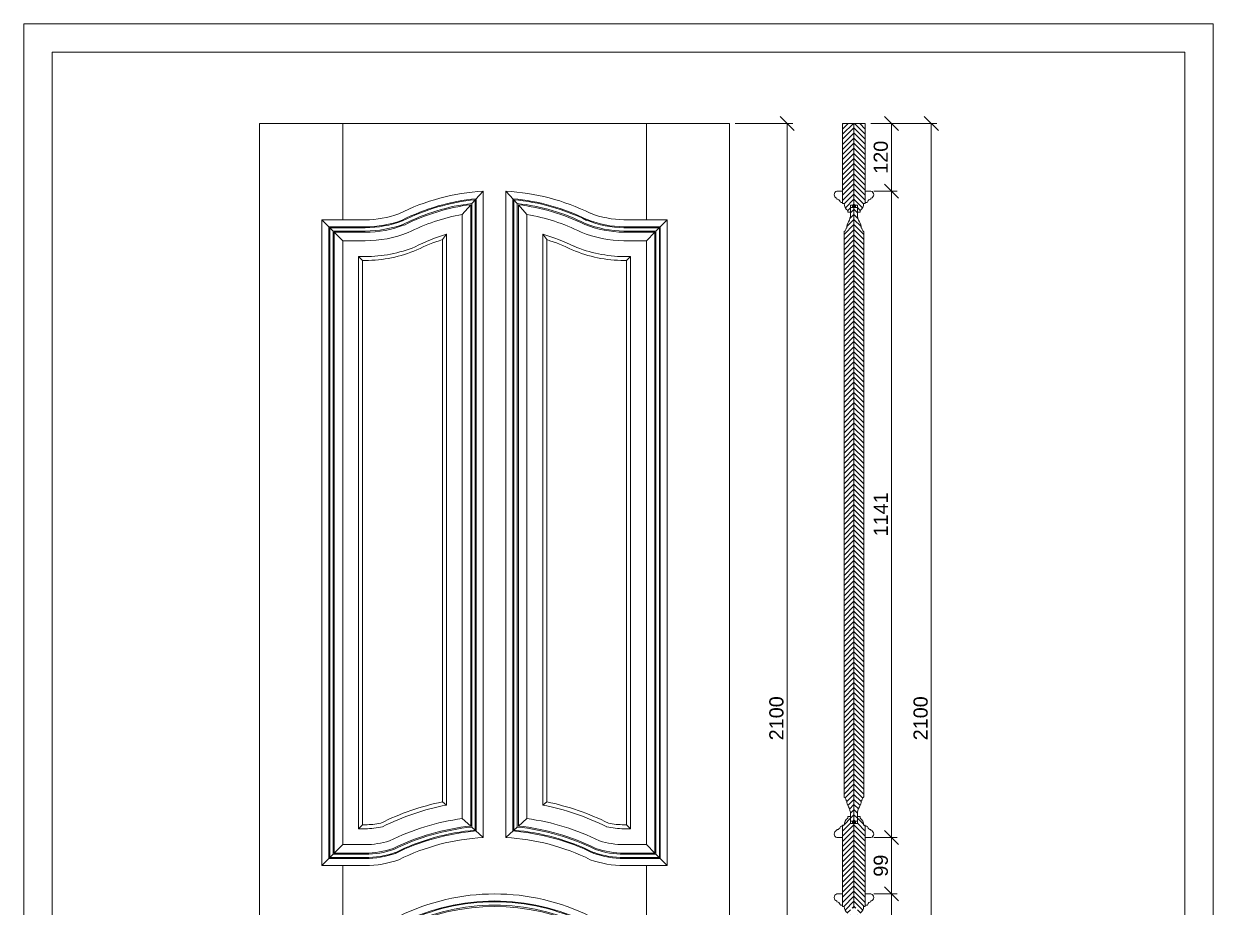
# Model space of a CAD drawing. Header units: millimetres. Extents: x 1957 to 4057, y 493 to 3463.
# Drawn here: x 1957 to 4057, y 1904 to 3463 of the extents above; entities that cross this region are included whole.
import ezdxf

# ---------------------------------------------------------------- set-up
doc = ezdxf.new("R2010")
doc.units = ezdxf.units.MM
for name, color, linetype, lineweight in [('图框', 7, 'Continuous', 13), ('填充', 8, 'Continuous', 5), ('标准家私', 4, 'Continuous', 20), ('标注', 2, 'Continuous', 9)]:
    doc.layers.add(name, color=color, linetype=linetype, lineweight=lineweight)
doc.styles.get("Standard").update_dxf_attribs({"font": 'arial.ttf'})
pattern_1 = [(315, (3387.8593, 3287.1383), (4.490128, 4.490128), [])]
pattern_2 = [(225, (3457.622, 3287.1383), (-4.490128, 4.490128), [])]

# ---------------------------------------------------------------- blocks, each defined once
blk = doc.blocks.new('_Oblique')
at = {"color": 0, "linetype": 'ByBlock', "lineweight": -2}
blk.add_line((-0.5, -0.5), (0.5, 0.5), dxfattribs=at)

msp = doc.modelspace()

# ---------------------------------------------------------------- hatches: boundary and pattern name
at = {"layer": '填充'}
h = msp.add_hatch(dxfattribs=at)
h.set_pattern_fill('ANSI31', color=0, scale=2, angle=-90, style=0)
h.set_pattern_definition(pattern_2)
h.paths.add_polyline_path([(3411.7, 3130.6), (3411.7, 3133.3, -0.229925), (3405.7, 3145.6), (3402.7, 3145.6), (3402.7, 3150.6), (3402.7, 3167.6), (3402.7, 3287.1), (3422.7, 3287.1), (3422.7, 3142.6), (3420.2, 3142.6), (3416.7, 3142.6), (3416.7, 3138.6), (3416.7, 3138.6), (3416.7, 3130.6)])
h = msp.add_hatch(dxfattribs=at)
h.set_pattern_fill('ANSI31', color=0, scale=2, angle=-90, style=0)
h.set_pattern_definition(pattern_1)
h.paths.add_polyline_path([(3422.7, 3142.6), (3425.2, 3142.6), (3428.7, 3142.6), (3428.7, 3138.6), (3428.7, 3138.6), (3428.7, 3130.6), (3433.7, 3130.6), (3433.7, 3133.3, 0.229925), (3439.7, 3145.6), (3442.7, 3145.6), (3442.7, 3150.6), (3442.7, 3167.6), (3442.7, 3287.1), (3422.7, 3287.1)])
h = msp.add_hatch(dxfattribs=at)
h.set_pattern_fill('ANSI31', color=0, scale=2, angle=-90, style=0)
h.set_pattern_definition(pattern_2)
h.paths.add_polyline_path([(3408.7, 2092.7, 0.292072), (3405.7, 2097.8, -0.348995), (3405.3, 2098.9, 0.073854), (3405.2, 2098.6), (3405.2, 3095.6, -0.267914), (3405.7, 3096.5, 0.292072), (3408.7, 3101.5, -0.551608), (3410.1, 3102.5, -0.129191), (3413, 3113.6, 0.134752), (3416.7, 3126.4), (3416.7, 3138.6), (3422.7, 3138.6), (3422.7, 2055.6), (3420.2, 2055.6), (3416.7, 2055.6), (3416.7, 2067.8, 0.134752), (3413, 2080.6, -0.129191), (3410.1, 2091.7, -0.551608)])
h = msp.add_hatch(dxfattribs=at)
h.set_pattern_fill('ANSI31', color=0, scale=2, angle=-90, style=0)
h.set_pattern_definition(pattern_1)
h.paths.add_polyline_path([(3440.2, 3095.6, 0.267914), (3439.7, 3096.5, -0.292072), (3436.8, 3101.5, 0.551608), (3435.4, 3102.5, 0.129191), (3432.4, 3113.6, -0.142238), (3428.7, 3127.1), (3428.7, 3138.6), (3422.7, 3138.6), (3422.7, 2055.6), (3425.2, 2055.6), (3428.7, 2055.6), (3428.7, 2067.1, -0.142238), (3432.4, 2080.6, 0.129191), (3435.4, 2091.7, 0.551608), (3436.8, 2092.7, -0.292072), (3439.7, 2097.8, 0.348995), (3440.2, 2098.9, -0.073854), (3440.2, 2098.6)])
h = msp.add_hatch(dxfattribs=at)
h.set_pattern_fill('ANSI31', color=0, scale=2, angle=-90, style=0)
h.set_pattern_definition(pattern_2)
h.paths.add_polyline_path([(3405.7, 1905.1), (3402.7, 1905.1), (3402.7, 1910.1), (3402.7, 1927.1), (3402.7, 2046.6), (3402.7, 2046.6), (3402.7, 2048.6), (3405.7, 2048.6, -0.229925), (3411.7, 2060.9), (3411.7, 2063.6), (3416.7, 2063.6), (3416.7, 2055.6), (3416.7, 2055.6), (3416.7, 2051.6), (3422.7, 2051.6), (3422.7, 1902.1), (3420.2, 1902.1), (3416.7, 1902.1), (3416.7, 1898.1), (3416.7, 1898.1), (3416.7, 1890.1), (3411.7, 1890.1), (3411.7, 1892.8, -0.229925)])
h = msp.add_hatch(dxfattribs=at)
h.set_pattern_fill('ANSI31', color=0, scale=2, angle=-90, style=0)
h.set_pattern_definition(pattern_1)
h.paths.add_polyline_path([(3442.7, 2046.6), (3442.7, 2046.6), (3442.7, 2048.6), (3439.7, 2048.6, 0.229925), (3433.7, 2060.9), (3433.7, 2063.6), (3428.7, 2063.6), (3428.7, 2055.6), (3428.7, 2055.6), (3428.7, 2051.6), (3422.7, 2051.6), (3422.7, 1902.1), (3425.2, 1902.1), (3428.7, 1902.1), (3428.7, 1898.1), (3428.7, 1898.1), (3428.7, 1890.1), (3433.7, 1890.1), (3433.7, 1892.8, 0.229925), (3439.7, 1905.1), (3442.7, 1905.1), (3442.7, 1910.1), (3442.7, 1927.1)])
at = {"layer": '标准家私'}
for points in [[(3425.2, 3138.6), (3425.2, 3142.6), (3420.2, 3142.6), (3420.2, 3138.6)], [(3425.2, 3138.6), (3425.2, 3142.6), (3420.2, 3142.6), (3420.2, 3138.6)], [(3425.2, 2055.6), (3425.2, 2051.6), (3420.2, 2051.6), (3420.2, 2055.6)], [(3425.2, 2055.6), (3425.2, 2051.6), (3420.2, 2051.6), (3420.2, 2055.6)]]:
    msp.add_hatch(color=0, dxfattribs=at).paths.add_polyline_path(points)

# ---------------------------------------------------------------- linework, layer by layer
at = {"layer": '填充', "color": 0}
for p, q in [((2520.2, 3117.1), (2520.2, 3287.1)), ((3056.2, 3117.1), (3056.2, 3287.1)), ((2748.2, 3145.9), (2768.2, 3167.6)), ((2748.2, 3145.9), (2768.2, 3167.6)), ((2754.2, 2039.7), (2754.2, 3152.6)), ((2755.7, 2038.3), (2755.7, 3154.2)), ((2768.2, 2026.6), (2768.2, 3167.6)), ((2808.2, 2026.6), (2808.2, 3167.6)), ((2828.2, 3145.9), (2808.2, 3167.6)), ((2828.2, 3145.9), (2808.2, 3167.6)), ((2820.7, 2038.3), (2820.7, 3154.2)), ((2822.2, 2039.7), (2822.2, 3152.6)), ((2731.2, 3126.4), (2746.2, 3143.7)), ((2731.2, 3126.4), (2746.2, 3143.7)), ((2845.2, 3126.4), (2830.2, 3143.7)), ((2845.2, 3126.4), (2830.2, 3143.7)), ((2483.2, 3117.1), (2483.2, 1977.1)), ((2559.7, 3117.1), (2483.2, 3117.1)), ((2503.2, 3097.1), (2483.2, 3117.1)), ((2503.2, 3097.1), (2483.2, 3117.1)), ((2731.2, 2060.2), (2731.2, 3126.4)), ((2845.2, 2060.2), (2845.2, 3126.4)), ((3016.7, 3117.1), (3093.2, 3117.1)), ((3073.2, 3097.1), (3093.2, 3117.1)), ((3073.2, 3097.1), (3093.2, 3117.1)), ((3093.2, 3117.1), (3093.2, 1977.1)), ((2495.7, 3104.6), (2495.7, 1989.6)), ((2559.7, 3104.6), (2495.7, 3104.6)), ((2497.2, 3103.1), (2497.2, 1991.1)), ((2559.7, 3103.1), (2497.2, 3103.1)), ((2520.2, 3080.1), (2505.2, 3095.1)), ((2520.2, 3080.1), (2505.2, 3095.1)), ((2696.2, 3082.1), (2703.2, 3091.5)), ((2696.2, 3082.1), (2703.2, 3091.5)), ((2880.2, 3082.1), (2873.2, 3091.5)), ((2880.2, 3082.1), (2873.2, 3091.5)), ((3016.7, 3104.6), (3080.7, 3104.6)), ((3016.7, 3103.1), (3079.2, 3103.1)), ((3056.2, 3080.1), (3071.2, 3095.1)), ((3056.2, 3080.1), (3071.2, 3095.1)), ((3079.2, 3103.1), (3079.2, 1991.1)), ((3080.7, 3104.6), (3080.7, 1989.6)), ((2520.2, 3080.1), (2520.2, 2014.1)), ((2559.7, 3080.1), (2520.2, 3080.1)), ((3016.7, 3080.1), (3056.2, 3080.1)), ((3056.2, 3080.1), (3056.2, 2014.1)), ((2555.2, 3045.1), (2548.2, 3052.1)), ((2555.2, 3045.1), (2548.2, 3052.1)), ((3021.2, 3045.1), (3028.2, 3052.1)), ((3021.2, 3045.1), (3028.2, 3052.1)), ((2696.2, 2089.7), (2703.2, 2084)), ((2696.2, 2089.7), (2703.2, 2084)), ((2880.2, 2089.7), (2873.2, 2084)), ((2880.2, 2089.7), (2873.2, 2084)), ((2731.2, 2060.2), (2746.2, 2046.9)), ((2731.2, 2060.2), (2746.2, 2046.9)), ((2845.2, 2060.2), (2830.2, 2046.9)), ((2845.2, 2060.2), (2830.2, 2046.9)), ((2555.2, 2049.1), (2548.2, 2042.1)), ((2555.2, 2049.1), (2548.2, 2042.1)), ((2748.2, 2045.1), (2768.2, 2026.6)), ((2748.2, 2045.1), (2768.2, 2026.6)), ((2828.2, 2045.1), (2808.2, 2026.6)), ((2828.2, 2045.1), (2808.2, 2026.6)), ((3021.2, 2049.1), (3028.2, 2042.1)), ((3021.2, 2049.1), (3028.2, 2042.1)), ((2503.2, 1997.1), (2483.2, 1977.1)), ((2503.2, 1997.1), (2483.2, 1977.1)), ((2520.2, 2014.1), (2505.2, 1999.1)), ((2520.2, 2014.1), (2505.2, 1999.1)), ((2520.2, 2014.1), (2559.7, 2014.1)), ((3056.2, 2014.1), (3016.7, 2014.1)), ((3056.2, 2014.1), (3071.2, 1999.1)), ((3056.2, 2014.1), (3071.2, 1999.1)), ((3073.2, 1997.1), (3093.2, 1977.1)), ((3073.2, 1997.1), (3093.2, 1977.1)), ((2483.2, 1977.1), (2559.7, 1977.1)), ((2495.7, 1989.6), (2559.7, 1989.6)), ((2497.2, 1991.1), (2559.7, 1991.1)), ((2520.2, 1877.1), (2520.2, 1977.1)), ((3079.2, 1991.1), (3016.7, 1991.1)), ((3080.7, 1989.6), (3016.7, 1989.6)), ((3093.2, 1977.1), (3016.7, 1977.1)), ((3056.2, 1877.1), (3056.2, 1977.1))]:
    msp.add_line(p, q, dxfattribs=at)
for centre, radius, start, end in [((2790.8, 2786.3), 382, 93.3894, 116.7035), ((2791.1, 2786.2), 369.7, 95.4902, 116.6902), ((2791.1, 2786.2), 368.2, 95.7527, 116.7075), ((2788.2, 2787.4), 380.7, 63.6362, 86.9889), ((2788.2, 2787.4), 368.2, 63.6941, 84.9366), ((2788.2, 2787.4), 366.7, 63.6826, 84.6805), ((2559.9, 3291), 173.9, 269.9431, 289.9179), ((2559.9, 3289.2), 184.6, 269.9475, 290.6554), ((2559.9, 3289.2), 186.1, 269.9475, 290.6782), ((2791.9, 2785.9), 345.9, 100.1116, 116.8782), ((2788.2, 2787.4), 343.7, 63.6362, 80.4548), ((3019.4, 3290.2), 187.1, 248.5109, 269.1844), ((3019.4, 3290.2), 185.6, 248.5262, 269.1764), ((3019.5, 3292), 174.9, 249.1788, 269.0942), ((2559.9, 3288.1), 208, 269.9509, 291.3314), ((3019.3, 3289.1), 209, 247.9669, 269.2949), ((2788.2, 1646.4), 417.7, 97.8425, 116.3638), ((2788.2, 1646.4), 417.7, 63.6362, 82.1575), ((2788.2, 1646.4), 394.7, 94.9412, 116.4208), ((2788.2, 1646.4), 393.2, 94.7408, 116.4351), ((2788.2, 1646.4), 393.2, 63.5649, 85.2592), ((2788.2, 1646.4), 394.7, 63.5792, 85.0588), ((2559.9, 2157.3), 143.1, 269.9347, 287.4032), ((2788.2, 1646.4), 380.7, 93.0111, 116.3638), ((2788.2, 1646.4), 380.7, 63.6362, 86.9889), ((3016.5, 2157.3), 143.1, 252.5968, 270.0653), ((2559.9, 2153.7), 162.5, 269.9395, 288.9071), ((2559.9, 2153.7), 164, 269.9398, 288.9416), ((3016.5, 2153.7), 164, 251.0584, 270.0602), ((3016.5, 2153.7), 162.5, 251.0929, 270.0605), ((2559.9, 2151), 173.9, 269.9431, 289.9179), ((3016.5, 2151), 173.9, 250.0821, 270.0569), ((2788.2, 1546.4), 380.7, 63.6362, 116.3638), ((2788.2, 1546.4), 368.2, 63.6941, 116.3059), ((2788.2, 1546.4), 366.7, 63.6826, 116.3174)]:
    msp.add_arc(centre, radius, start, end, dxfattribs=at)
at = {"layer": '标准家私', "color": 0}
for p, q in [((2373.2, 3287.1), (2373.2, 1187.1)), ((2373.2, 3287.1), (3203.2, 3287.1)), ((2373.2, 3287.1), (2373.2, 1187.1)), ((2373.2, 3287.1), (3203.2, 3287.1)), ((3203.2, 3287.1), (3203.2, 1187.1)), ((3203.2, 3287.1), (3203.2, 1187.1)), ((3402.7, 3287.1), (3442.7, 3287.1)), ((3402.7, 3145.6), (3402.7, 3287.1)), ((3402.7, 3287.1), (3442.7, 3287.1)), ((3402.7, 3145.6), (3402.7, 3287.1)), ((3422.7, 3142.6), (3422.7, 3287.1)), ((3442.7, 3287.1), (3442.7, 3145.6)), ((3442.7, 3287.1), (3442.7, 3147.6)), ((3442.7, 3287.1), (3442.7, 3145.6)), ((3442.7, 3287.1), (3442.7, 3147.6)), ((2768.2, 2026.6), (2768.2, 3167.6)), ((2808.2, 2026.6), (2808.2, 3167.6)), ((3402.7, 3145.6), (3402.7, 3150.6)), ((3402.7, 3150.6), (3402.7, 3145.6)), ((3402.7, 3150.6), (3402.7, 3145.6)), ((3402.7, 3150.6), (3402.7, 3145.6)), ((3402.7, 3150.6), (3402.7, 3145.6)), ((3402.7, 3150.6), (3402.7, 3145.6)), ((3402.7, 3145.6), (3402.7, 3150.6)), ((3402.7, 3150.6), (3402.7, 3145.6)), ((3402.7, 3150.6), (3402.7, 3145.6)), ((3402.7, 3150.6), (3402.7, 3145.6)), ((3402.7, 3150.6), (3402.7, 3145.6)), ((3402.7, 3150.6), (3402.7, 3145.6)), ((3402.7, 3145.6), (3402.7, 3150.6)), ((3402.7, 3150.6), (3402.7, 3145.6)), ((3402.7, 3150.6), (3402.7, 3145.6)), ((3402.7, 3150.6), (3402.7, 3145.6)), ((3402.7, 3150.6), (3402.7, 3145.6)), ((3402.7, 3150.6), (3402.7, 3145.6)), ((3402.7, 3145.6), (3402.7, 3150.6)), ((3402.7, 3150.6), (3402.7, 3145.6)), ((3402.7, 3150.6), (3402.7, 3145.6)), ((3402.7, 3150.6), (3402.7, 3145.6)), ((3402.7, 3150.6), (3402.7, 3145.6)), ((3402.7, 3150.6), (3402.7, 3145.6)), ((3402.7, 3150.6), (3402.7, 3145.6)), ((3402.7, 3150.6), (3402.7, 3145.6)), ((3442.7, 3150.6), (3442.7, 3145.6)), ((3442.7, 3150.6), (3442.7, 3145.6)), ((2746.2, 2046.9), (2746.2, 3143.7)), ((2746.2, 2046.9), (2746.2, 3143.7)), ((2748.2, 2045.1), (2748.2, 3145.9)), ((2748.2, 2045.1), (2748.2, 3145.9)), ((2828.2, 2045.1), (2828.2, 3145.9)), ((2828.2, 2045.1), (2828.2, 3145.9)), ((2830.2, 2046.9), (2830.2, 3143.7)), ((2830.2, 2046.9), (2830.2, 3143.7)), ((3405.7, 3145.6), (3402.7, 3145.6)), ((3411.7, 3130.6), (3411.7, 3133.3)), ((3416.7, 3130.6), (3411.7, 3130.6)), ((3428.7, 3142.6), (3416.7, 3142.6)), ((3428.7, 3142.6), (3416.7, 3142.6)), ((3428.7, 3142.6), (3416.7, 3142.6)), ((3416.7, 3142.6), (3416.7, 3130.6)), ((3428.7, 3142.6), (3416.7, 3142.6)), ((3428.7, 3142.6), (3416.7, 3142.6)), ((3428.7, 3142.6), (3416.7, 3142.6)), ((3416.7, 3142.6), (3416.7, 3130.6)), ((3416.7, 3142.6), (3416.7, 3130.6)), ((3428.7, 3138.6), (3416.7, 3138.6)), ((3428.7, 3138.6), (3416.7, 3138.6)), ((3428.7, 3138.6), (3416.7, 3138.6)), ((3428.7, 3138.6), (3416.7, 3138.6)), ((3422.7, 2055.6), (3422.7, 3138.6)), ((3428.7, 3142.6), (3428.7, 3130.6)), ((3428.7, 3130.6), (3433.7, 3130.6)), ((3433.7, 3130.6), (3433.7, 3133.3)), ((3439.7, 3145.6), (3442.7, 3145.6)), ((2483.2, 3117.1), (2483.2, 1977.1)), ((2559.7, 3117.1), (2483.2, 3117.1)), ((2731.2, 2060.2), (2731.2, 3126.4)), ((2845.2, 2060.2), (2845.2, 3126.4)), ((3016.7, 3117.1), (3093.2, 3117.1)), ((3093.2, 3117.1), (3093.2, 1977.1)), ((2503.2, 3097.1), (2503.2, 1997.1)), ((2559.7, 3097.1), (2503.2, 3097.1)), ((2503.2, 3097.1), (2503.2, 1997.1)), ((2559.7, 3097.1), (2503.2, 3097.1)), ((2505.2, 3095.1), (2505.2, 1999.1)), ((2559.7, 3095.1), (2505.2, 3095.1)), ((2505.2, 3095.1), (2505.2, 1999.1)), ((2559.7, 3095.1), (2505.2, 3095.1)), ((2703.2, 2084), (2703.2, 3091.5)), ((2703.2, 2084), (2703.2, 3091.5)), ((2873.2, 2084), (2873.2, 3091.5)), ((2873.2, 2084), (2873.2, 3091.5)), ((3016.7, 3097.1), (3073.2, 3097.1)), ((3016.7, 3097.1), (3073.2, 3097.1)), ((3016.7, 3095.1), (3071.2, 3095.1)), ((3016.7, 3095.1), (3071.2, 3095.1)), ((3071.2, 3095.1), (3071.2, 1999.1)), ((3071.2, 3095.1), (3071.2, 1999.1)), ((3073.2, 3097.1), (3073.2, 1997.1)), ((3073.2, 3097.1), (3073.2, 1997.1)), ((3405.2, 3095.6), (3405.2, 2098.6)), ((3405.2, 3095.6), (3405.2, 2098.6)), ((3440.2, 3095.6), (3440.2, 2098.6)), ((3440.2, 3095.6), (3440.2, 2098.6)), ((2520.2, 3080.1), (2520.2, 2014.1)), ((2559.7, 3080.1), (2520.2, 3080.1)), ((2696.2, 2089.7), (2696.2, 3082.1)), ((2696.2, 2089.7), (2696.2, 3082.1)), ((2880.2, 2089.7), (2880.2, 3082.1)), ((2880.2, 2089.7), (2880.2, 3082.1)), ((3016.7, 3080.1), (3056.2, 3080.1)), ((3056.2, 3080.1), (3056.2, 2014.1)), ((2548.2, 3052.1), (2548.2, 2042.1)), ((2559.7, 3052.1), (2548.2, 3052.1)), ((2548.2, 3052.1), (2548.2, 2042.1)), ((2559.7, 3052.1), (2548.2, 3052.1)), ((2555.2, 3045.1), (2555.2, 2049.1)), ((2559.7, 3045.1), (2555.2, 3045.1)), ((2555.2, 3045.1), (2555.2, 2049.1)), ((2559.7, 3045.1), (2555.2, 3045.1)), ((3016.7, 3052.1), (3028.2, 3052.1)), ((3016.7, 3052.1), (3028.2, 3052.1)), ((3016.7, 3045.1), (3021.2, 3045.1)), ((3016.7, 3045.1), (3021.2, 3045.1)), ((3021.2, 3045.1), (3021.2, 2049.1)), ((3021.2, 3045.1), (3021.2, 2049.1)), ((3028.2, 3052.1), (3028.2, 2042.1)), ((3028.2, 3052.1), (3028.2, 2042.1)), ((3416.7, 2063.6), (3411.7, 2063.6)), ((3411.7, 2063.6), (3411.7, 2060.9)), ((3416.7, 2051.6), (3416.7, 2063.6)), ((3416.7, 2051.6), (3416.7, 2063.6)), ((3416.7, 2051.6), (3416.7, 2063.6)), ((3428.7, 2051.6), (3428.7, 2063.6)), ((3428.7, 2063.6), (3433.7, 2063.6)), ((3433.7, 2063.6), (3433.7, 2060.9)), ((2548.2, 2042.1), (2559.7, 2042.1)), ((2548.2, 2042.1), (2559.7, 2042.1)), ((2555.2, 2049.1), (2559.7, 2049.1)), ((2555.2, 2049.1), (2559.7, 2049.1)), ((3021.2, 2049.1), (3016.7, 2049.1)), ((3021.2, 2049.1), (3016.7, 2049.1)), ((3028.2, 2042.1), (3016.7, 2042.1)), ((3028.2, 2042.1), (3016.7, 2042.1)), ((3402.7, 2048.6), (3402.7, 1907.1)), ((3402.7, 2048.6), (3402.7, 2043.6)), ((3402.7, 2043.6), (3402.7, 2048.6)), ((3402.7, 2043.6), (3402.7, 2048.6)), ((3402.7, 2043.6), (3402.7, 2048.6)), ((3402.7, 2043.6), (3402.7, 2048.6)), ((3402.7, 2043.6), (3402.7, 2048.6)), ((3402.7, 2048.6), (3402.7, 2043.6)), ((3402.7, 2043.6), (3402.7, 2048.6)), ((3402.7, 2043.6), (3402.7, 2048.6)), ((3402.7, 2043.6), (3402.7, 2048.6)), ((3402.7, 2043.6), (3402.7, 2048.6)), ((3402.7, 2043.6), (3402.7, 2048.6)), ((3402.7, 2048.6), (3402.7, 1907.1)), ((3402.7, 2048.6), (3402.7, 2043.6)), ((3402.7, 2043.6), (3402.7, 2048.6)), ((3402.7, 2043.6), (3402.7, 2048.6)), ((3402.7, 2043.6), (3402.7, 2048.6)), ((3402.7, 2043.6), (3402.7, 2048.6)), ((3402.7, 2043.6), (3402.7, 2048.6)), ((3402.7, 2048.6), (3402.7, 2043.6)), ((3402.7, 2043.6), (3402.7, 2048.6)), ((3402.7, 2043.6), (3402.7, 2048.6)), ((3402.7, 2043.6), (3402.7, 2048.6)), ((3402.7, 2043.6), (3402.7, 2048.6)), ((3402.7, 2043.6), (3402.7, 2048.6)), ((3402.7, 2043.6), (3402.7, 2048.6)), ((3405.7, 2048.6), (3402.7, 2048.6)), ((3402.7, 2043.6), (3402.7, 2048.6)), ((3402.7, 1905.1), (3402.7, 2046.6)), ((3402.7, 1905.1), (3402.7, 2046.6)), ((3428.7, 2055.6), (3416.7, 2055.6)), ((3428.7, 2055.6), (3416.7, 2055.6)), ((3428.7, 2055.6), (3416.7, 2055.6)), ((3428.7, 2055.6), (3416.7, 2055.6)), ((3428.7, 2051.6), (3416.7, 2051.6)), ((3428.7, 2051.6), (3416.7, 2051.6)), ((3428.7, 2051.6), (3416.7, 2051.6)), ((3428.7, 2051.6), (3416.7, 2051.6)), ((3428.7, 2051.6), (3416.7, 2051.6)), ((3428.7, 2051.6), (3416.7, 2051.6)), ((3422.7, 1902.1), (3422.7, 2051.6)), ((3439.7, 2048.6), (3442.7, 2048.6)), ((3442.7, 1907.1), (3442.7, 2048.6)), ((3442.7, 2043.6), (3442.7, 2048.6)), ((3442.7, 1907.1), (3442.7, 2048.6)), ((3442.7, 2043.6), (3442.7, 2048.6)), ((3442.7, 1907.1), (3442.7, 2046.6)), ((3442.7, 1907.1), (3442.7, 2046.6)), ((3442.7, 2046.6), (3442.7, 1905.1)), ((3442.7, 2046.6), (3442.7, 1907.1)), ((3442.7, 2046.6), (3442.7, 1905.1)), ((3442.7, 2046.6), (3442.7, 1907.1)), ((2503.2, 1997.1), (2559.7, 1997.1)), ((2503.2, 1997.1), (2559.7, 1997.1)), ((2505.2, 1999.1), (2559.7, 1999.1)), ((2505.2, 1999.1), (2559.7, 1999.1)), ((2520.2, 2014.1), (2559.7, 2014.1)), ((3056.2, 2014.1), (3016.7, 2014.1)), ((3071.2, 1999.1), (3016.7, 1999.1)), ((3071.2, 1999.1), (3016.7, 1999.1)), ((3073.2, 1997.1), (3016.7, 1997.1)), ((3073.2, 1997.1), (3016.7, 1997.1)), ((2483.2, 1977.1), (2559.7, 1977.1)), ((3093.2, 1977.1), (3016.7, 1977.1)), ((3402.7, 1905.1), (3402.7, 1910.1)), ((3402.7, 1910.1), (3402.7, 1905.1)), ((3402.7, 1910.1), (3402.7, 1905.1)), ((3402.7, 1910.1), (3402.7, 1905.1)), ((3402.7, 1910.1), (3402.7, 1905.1)), ((3402.7, 1910.1), (3402.7, 1905.1)), ((3402.7, 1905.1), (3402.7, 1910.1)), ((3402.7, 1910.1), (3402.7, 1905.1)), ((3402.7, 1910.1), (3402.7, 1905.1)), ((3402.7, 1910.1), (3402.7, 1905.1)), ((3402.7, 1910.1), (3402.7, 1905.1)), ((3402.7, 1910.1), (3402.7, 1905.1)), ((3402.7, 1905.1), (3402.7, 1910.1)), ((3402.7, 1910.1), (3402.7, 1905.1)), ((3402.7, 1910.1), (3402.7, 1905.1)), ((3402.7, 1910.1), (3402.7, 1905.1)), ((3402.7, 1910.1), (3402.7, 1905.1)), ((3402.7, 1910.1), (3402.7, 1905.1)), ((3402.7, 1905.1), (3402.7, 1910.1)), ((3402.7, 1910.1), (3402.7, 1905.1)), ((3402.7, 1910.1), (3402.7, 1905.1)), ((3402.7, 1910.1), (3402.7, 1905.1)), ((3402.7, 1910.1), (3402.7, 1905.1)), ((3402.7, 1910.1), (3402.7, 1905.1)), ((3402.7, 1910.1), (3402.7, 1905.1)), ((3402.7, 1910.1), (3402.7, 1905.1)), ((3405.7, 1905.1), (3402.7, 1905.1)), ((3439.7, 1905.1), (3442.7, 1905.1)), ((3442.7, 1910.1), (3442.7, 1905.1)), ((3442.7, 1910.1), (3442.7, 1905.1))]:
    msp.add_line(p, q, dxfattribs=at)
for points in [[(3398.3, 3149.1, 0.311212), (3392.7, 3153.6), (3392.7, 3155.1, -0.8), (3392.7, 3167.6), (3402.7, 3167.6), (3402.7, 3147.6), (3400.2, 3147.6, -0.334318)], [(3398.3, 3149.1, 0.311212), (3392.7, 3153.6), (3392.7, 3155.1, -0.8), (3392.7, 3167.6), (3402.7, 3167.6), (3402.7, 3147.6), (3400.2, 3147.6, -0.334318)], [(3447.2, 3149.1, -0.311212), (3452.7, 3153.6), (3452.7, 3155.1, 0.8), (3452.7, 3167.6), (3442.7, 3167.6), (3442.7, 3147.6), (3445.3, 3147.6, 0.334318)], [(3447.2, 3149.1, -0.311212), (3452.7, 3153.6), (3452.7, 3155.1, 0.8), (3452.7, 3167.6), (3442.7, 3167.6), (3442.7, 3147.6), (3445.3, 3147.6, 0.334318)], [(3398.3, 2045.2, -0.311212), (3392.7, 2040.6), (3392.7, 2039.1, 0.8), (3392.7, 2026.6), (3402.7, 2026.6), (3402.7, 2046.6), (3400.2, 2046.6, 0.334318)], [(3398.3, 2045.2, -0.311212), (3392.7, 2040.6), (3392.7, 2039.1, 0.8), (3392.7, 2026.6), (3402.7, 2026.6), (3402.7, 2046.6), (3400.2, 2046.6, 0.334318)], [(3447.2, 2045.2, 0.311212), (3452.7, 2040.6), (3452.7, 2039.1, -0.8), (3452.7, 2026.6), (3442.7, 2026.6), (3442.7, 2046.6), (3445.3, 2046.6, -0.334318)], [(3447.2, 2045.2, 0.311212), (3452.7, 2040.6), (3452.7, 2039.1, -0.8), (3452.7, 2026.6), (3442.7, 2026.6), (3442.7, 2046.6), (3445.3, 2046.6, -0.334318)], [(3398.3, 1908.6, 0.311212), (3392.7, 1913.1), (3392.7, 1914.6, -0.8), (3392.7, 1927.1), (3402.7, 1927.1), (3402.7, 1907.1), (3400.2, 1907.1, -0.334318)], [(3398.3, 1908.6, 0.311212), (3392.7, 1913.1), (3392.7, 1914.6, -0.8), (3392.7, 1927.1), (3402.7, 1927.1), (3402.7, 1907.1), (3400.2, 1907.1, -0.334318)], [(3447.2, 1908.6, -0.311212), (3452.7, 1913.1), (3452.7, 1914.6, 0.8), (3452.7, 1927.1), (3442.7, 1927.1), (3442.7, 1907.1), (3445.3, 1907.1, 0.334318)], [(3447.2, 1908.6, -0.311212), (3452.7, 1913.1), (3452.7, 1914.6, 0.8), (3452.7, 1927.1), (3442.7, 1927.1), (3442.7, 1907.1), (3445.3, 1907.1, 0.334318)]]:
    msp.add_lwpolyline(points, format="xyb", close=True, dxfattribs=at)
for points in [[(3405.2, 3145.6), (3405.2, 3145.6)], [(3405.2, 3145.6), (3405.2, 3145.6)], [(3405.2, 3145.6), (3405.2, 3145.6)], [(3405.2, 3145.6), (3405.2, 3145.6)], [(3440.2, 3145.6), (3440.2, 3145.6)], [(3440.2, 3145.6), (3440.2, 3145.6)], [(3440.2, 3145.6), (3440.2, 3145.6)], [(3440.2, 3145.6), (3440.2, 3145.6)], [(3405.2, 2048.6), (3405.2, 2048.6)], [(3405.2, 2048.6), (3405.2, 2048.6)], [(3405.2, 2048.6), (3405.2, 2048.6)], [(3405.2, 2048.6), (3405.2, 2048.6)], [(3440.2, 2048.6), (3440.2, 2048.6)], [(3440.2, 2048.6), (3440.2, 2048.6)], [(3440.2, 2048.6), (3440.2, 2048.6)], [(3440.2, 2048.6), (3440.2, 2048.6)], [(3405.2, 1905.1), (3405.2, 1905.1)], [(3405.2, 1905.1), (3405.2, 1905.1)], [(3405.2, 1905.1), (3405.2, 1905.1)], [(3405.2, 1905.1), (3405.2, 1905.1)], [(3440.2, 1905.1), (3440.2, 1905.1)], [(3440.2, 1905.1), (3440.2, 1905.1)], [(3440.2, 1905.1), (3440.2, 1905.1)], [(3440.2, 1905.1), (3440.2, 1905.1)]]:
    msp.add_lwpolyline(points, dxfattribs=at)
for points in [[(3416.7, 3130.6), (3416.7, 3126.4, -0.134752), (3413, 3113.6, 0.128268), (3410.1, 3102.6), (3409.7, 3102.6, 0.426944), (3408.7, 3101.5, -0.29194), (3405.7, 3096.5, 0.267914), (3405.2, 3095.6)], [(3416.7, 3130.6), (3416.7, 3126.4, -0.134752), (3413, 3113.6, 0.128268), (3410.1, 3102.6), (3409.7, 3102.6, 0.426944), (3408.7, 3101.5, -0.29194), (3405.7, 3096.5, 0.267914), (3405.2, 3095.6)], [(3428.7, 3138.6), (3428.7, 3126.4, 0.134752), (3432.4, 3113.6, -0.128283), (3435.4, 3102.6), (3435.8, 3102.6, -0.426944), (3436.8, 3101.5, 0.29194), (3439.7, 3096.5, -0.267914), (3440.2, 3095.6)], [(3428.7, 3138.6), (3428.7, 3126.4, 0.134752), (3432.4, 3113.6, -0.128283), (3435.4, 3102.6), (3435.8, 3102.6, -0.426944), (3436.8, 3101.5, 0.29194), (3439.7, 3096.5, -0.267914), (3440.2, 3095.6)], [(3416.7, 2063.6), (3416.7, 2067.8, 0.134752), (3413, 2080.6, -0.128268), (3410.1, 2091.6), (3409.7, 2091.6, -0.426944), (3408.7, 2092.7, 0.29194), (3405.7, 2097.8, -0.267914), (3405.2, 2098.6)], [(3416.7, 2063.6), (3416.7, 2067.8, 0.134752), (3413, 2080.6, -0.128268), (3410.1, 2091.6), (3409.7, 2091.6, -0.426944), (3408.7, 2092.7, 0.29194), (3405.7, 2097.8, -0.267914), (3405.2, 2098.6)], [(3428.7, 2055.6), (3428.7, 2067.8, -0.134752), (3432.4, 2080.6, 0.128283), (3435.4, 2091.6), (3435.8, 2091.6, 0.426944), (3436.8, 2092.7, -0.29194), (3439.7, 2097.8, 0.267914), (3440.2, 2098.6)], [(3428.7, 2055.6), (3428.7, 2067.8, -0.134752), (3432.4, 2080.6, 0.128283), (3435.4, 2091.6), (3435.8, 2091.6, 0.426944), (3436.8, 2092.7, -0.29194), (3439.7, 2097.8, 0.267914), (3440.2, 2098.6)]]:
    msp.add_lwpolyline(points, format="xyb", dxfattribs=at)
for points in [[(3425.2, 3142.6), (3425.2, 3138.6), (3420.2, 3138.6), (3420.2, 3142.6)], [(3425.2, 3142.6), (3425.2, 3138.6), (3420.2, 3138.6), (3420.2, 3142.6)], [(3425.2, 3142.6), (3425.2, 3138.6), (3420.2, 3138.6), (3420.2, 3142.6)], [(3425.2, 3142.6), (3425.2, 3138.6), (3420.2, 3138.6), (3420.2, 3142.6)], [(3425.2, 2051.6), (3425.2, 2055.6), (3420.2, 2055.6), (3420.2, 2051.6)], [(3425.2, 2051.6), (3425.2, 2055.6), (3420.2, 2055.6), (3420.2, 2051.6)], [(3425.2, 2051.6), (3425.2, 2055.6), (3420.2, 2055.6), (3420.2, 2051.6)], [(3425.2, 2051.6), (3425.2, 2055.6), (3420.2, 2055.6), (3420.2, 2051.6)]]:
    msp.add_lwpolyline(points, close=True, dxfattribs=at)
for centre, radius, start, end in [((2790.8, 2786.3), 382, 93.3894, 116.7035), ((2788.2, 2787.4), 380.7, 63.6362, 86.9889), ((2791.3, 2786.1), 362.4, 96.8268, 116.779), ((2791.3, 2786.1), 362.4, 96.8268, 116.779), ((2791.4, 2786.1), 360.4, 97.1943, 116.7886), ((2791.4, 2786.1), 360.4, 97.1943, 116.7886), ((2788.2, 2787.4), 360.7, 63.6362, 83.6337), ((2788.2, 2787.4), 360.7, 63.6362, 83.6337), ((2788.2, 2787.4), 358.7, 63.6362, 83.2765), ((2788.2, 2787.4), 358.7, 63.6362, 83.2765), ((3421.4, 3145.6), 15.7, 180.106, 231.9007), ((3424.1, 3145.6), 15.7, 308.0993, 359.894), ((2559.9, 3291), 173.9, 269.9431, 289.9179), ((2559.9, 3289.2), 192.1, 269.9475, 290.7674), ((2559.9, 3289.2), 192.1, 269.9475, 290.7674), ((2791.9, 2785.9), 345.9, 100.1116, 116.8782), ((2788.2, 2787.4), 343.7, 63.6362, 80.4548), ((3019.3, 3290.1), 195, 248.3881, 269.2253), ((3019.3, 3290.1), 195, 248.3881, 269.2253), ((3019.3, 3290.2), 193.1, 248.4506, 269.2149), ((3019.3, 3290.2), 193.1, 248.4506, 269.2149), ((3019.5, 3292), 174.9, 249.1788, 269.0942), ((2559.9, 3289.1), 193.9, 269.9479, 290.8403), ((2559.9, 3289.1), 193.9, 269.9479, 290.8403), ((2559.9, 3288.1), 208, 269.9509, 291.3314), ((2794.3, 2785.1), 319.6, 106.5495, 117.2299), ((2794.3, 2785.1), 319.6, 106.5495, 117.2299), ((2788.2, 2787.4), 315.7, 63.6362, 74.3826), ((2788.2, 2787.4), 315.7, 63.6362, 74.3826), ((3019.3, 3289.1), 209, 247.9669, 269.2949), ((2559.9, 3286.8), 234.7, 269.9558, 292.0479), ((2559.9, 3286.8), 234.7, 269.9558, 292.0479), ((2788.2, 2787.4), 308.7, 107.3369, 116.3638), ((2788.2, 2787.4), 308.7, 107.3369, 116.3638), ((2788.2, 2787.4), 308.7, 63.6362, 72.6631), ((2788.2, 2787.4), 308.7, 63.6362, 72.6631), ((3019.2, 3287.8), 235.7, 247.3519, 269.3962), ((3019.2, 3287.8), 235.7, 247.3519, 269.3962), ((2557.3, 3287.5), 242.4, 270.5829, 292.7755), ((2557.3, 3287.5), 242.4, 270.5829, 292.7755), ((3019.2, 3287.5), 242.4, 247.2245, 269.4171), ((3019.2, 3287.5), 242.4, 247.2245, 269.4171), ((2788.2, 1646.4), 452.7, 101.7247, 116.3638), ((2788.2, 1646.4), 452.7, 101.7247, 116.3638), ((2788.2, 1646.4), 445.7, 100.9934, 116.3638), ((2788.2, 1646.4), 445.7, 100.9934, 116.3638), ((2788.2, 1646.4), 445.7, 63.6362, 79.0066), ((2788.2, 1646.4), 445.7, 63.6362, 79.0066), ((2788.2, 1646.4), 452.7, 63.6362, 78.2753), ((2788.2, 1646.4), 452.7, 63.6362, 78.2753), ((2788.2, 1646.4), 417.7, 97.8425, 116.3638), ((2788.2, 1646.4), 417.7, 63.6362, 82.1575), ((3421.4, 2048.6), 15.7, 128.0993, 179.894), ((3424.1, 2048.6), 15.7, 0.106, 51.9007), ((2559.9, 2178.5), 129.3, 269.9364, 282.1825), ((2559.9, 2178.5), 129.3, 269.9364, 282.1825), ((2559.9, 2170.8), 128.7, 269.9336, 283.6601), ((2559.9, 2170.8), 128.7, 269.9336, 283.6601), ((2788.2, 1646.4), 402.7, 95.9861, 116.3638), ((2788.2, 1646.4), 402.7, 95.9861, 116.3638), ((2788.2, 1646.4), 400.7, 95.7286, 116.3638), ((2788.2, 1646.4), 400.7, 95.7286, 116.3638), ((2788.2, 1646.4), 400.7, 63.6362, 84.2714), ((2788.2, 1646.4), 400.7, 63.6362, 84.2714), ((2788.2, 1646.4), 402.7, 63.6362, 84.0139), ((2788.2, 1646.4), 402.7, 63.6362, 84.0139), ((3016.5, 2170.8), 128.7, 256.3399, 270.0664), ((3016.5, 2170.8), 128.7, 256.3399, 270.0664), ((3016.6, 2178.5), 129.3, 257.8175, 270.0636), ((3016.6, 2178.5), 129.3, 257.8175, 270.0636), ((2559.9, 2157.3), 143.1, 269.9347, 287.4032), ((2788.2, 1646.4), 380.7, 93.0111, 116.3638), ((2788.2, 1646.4), 380.7, 63.6362, 86.9889), ((3016.5, 2157.3), 143.1, 252.5968, 270.0653), ((2559.9, 2154), 154.9, 269.9379, 288.6264), ((2559.9, 2154), 154.9, 269.9379, 288.6264), ((2559.9, 2153.7), 156.5, 269.9384, 288.7648), ((2559.9, 2153.7), 156.5, 269.9384, 288.7648), ((3016.5, 2153.7), 156.5, 251.2352, 270.0616), ((3016.5, 2153.7), 156.5, 251.2352, 270.0616), ((3016.5, 2154), 154.9, 251.3736, 270.0621), ((3016.5, 2154), 154.9, 251.3736, 270.0621), ((2559.9, 2151), 173.9, 269.9431, 289.9179), ((3016.5, 2151), 173.9, 250.0821, 270.0569), ((2788.2, 1546.4), 380.7, 63.6362, 116.3638), ((2788.2, 1546.4), 360.7, 63.6362, 116.3638), ((2788.2, 1546.4), 360.7, 63.6362, 116.3638), ((2788.2, 1546.4), 358.7, 63.6362, 116.3638), ((2788.2, 1546.4), 358.7, 63.6362, 116.3638), ((3421.4, 1905.2), 15.7, 180.106, 231.9007), ((3424.1, 1905.2), 15.7, 308.0993, 359.894)]:
    msp.add_arc(centre, radius, start, end, dxfattribs=at)
at = {"layer": '标注', "color": 0}
for p, q in [((3213.2, 3287.1), (3314.7, 3287.1)), ((3304.7, 1187.1), (3304.7, 3287.1)), ((3452.7, 3287.1), (3499, 3287.1)), ((3452.7, 3287.1), (3569.2, 3287.1)), ((3489, 3167.6), (3489, 3287.1)), ((3559.2, 3287.1), (3559.2, 1187.1)), ((3457.7, 3167.6), (3499, 3167.6)), ((3457.7, 3167.6), (3499, 3167.6)), ((3489, 2026.6), (3489, 3167.6)), ((3457.7, 2026.6), (3499, 2026.6)), ((3457.7, 2026.6), (3499, 2026.6)), ((3489, 1927.1), (3489, 2026.6)), ((3457.7, 1927.1), (3499, 1927.1)), ((3457.7, 1927.1), (3499, 1927.1)), ((3489, 1362.1), (3489, 1927.1))]:
    msp.add_line(p, q, dxfattribs=at)

# ---------------------------------------------------------------- block references
at = {"layer": '标注', "color": 0, "xscale": 25, "yscale": 25, "zscale": 25}
for p, rotation in [((3304.7, 3287.1), 90), ((3489, 3287.1), 90), ((3559.2, 3287.1), 90), ((3489, 3167.6), 90), ((3489, 3167.6), 270), ((3489, 2026.6), 90), ((3489, 2026.6), 270), ((3489, 1927.1), 90), ((3489, 1927.1), 270)]:
    msp.add_blockref('_Oblique', p, dxfattribs=dict(at, rotation=rotation))

# ---------------------------------------------------------------- next in the draw order: texts
at = {"layer": '标注', "color": 0, "char_height": 25, "attachment_point": 5, "rotation": 90, "bg_fill": 3, "box_fill_scale": 1.1, "bg_fill_color": 256, "bg_fill_true_color": 13158600, "bg_fill_transparency": 0}
for s, insert in [('120', (3470.2, 3227.4)), ('1141', (3470.2, 2597.1)), ('2100', (3285.9, 2237.1)), ('2100', (3540.5, 2237.1)), ('99', (3470.2, 1976.9))]:
    msp.add_mtext(s, dxfattribs=dict(at, insert=insert))

# ---------------------------------------------------------------- next in the draw order: linework, layer by layer
at = {"layer": '图框', "color": 0}
msp.add_lwpolyline([(1957, 3463), (1957, 493), (4057, 493), (4057, 3463)], close=True, dxfattribs=at)
at = {"layer": '图框', "color": 0, "lineweight": 20}
msp.add_lwpolyline([(2007, 3413), (2007, 543), (4007, 543), (4007, 3413)], close=True, dxfattribs=at)

doc.saveas('drawing.dxf')
